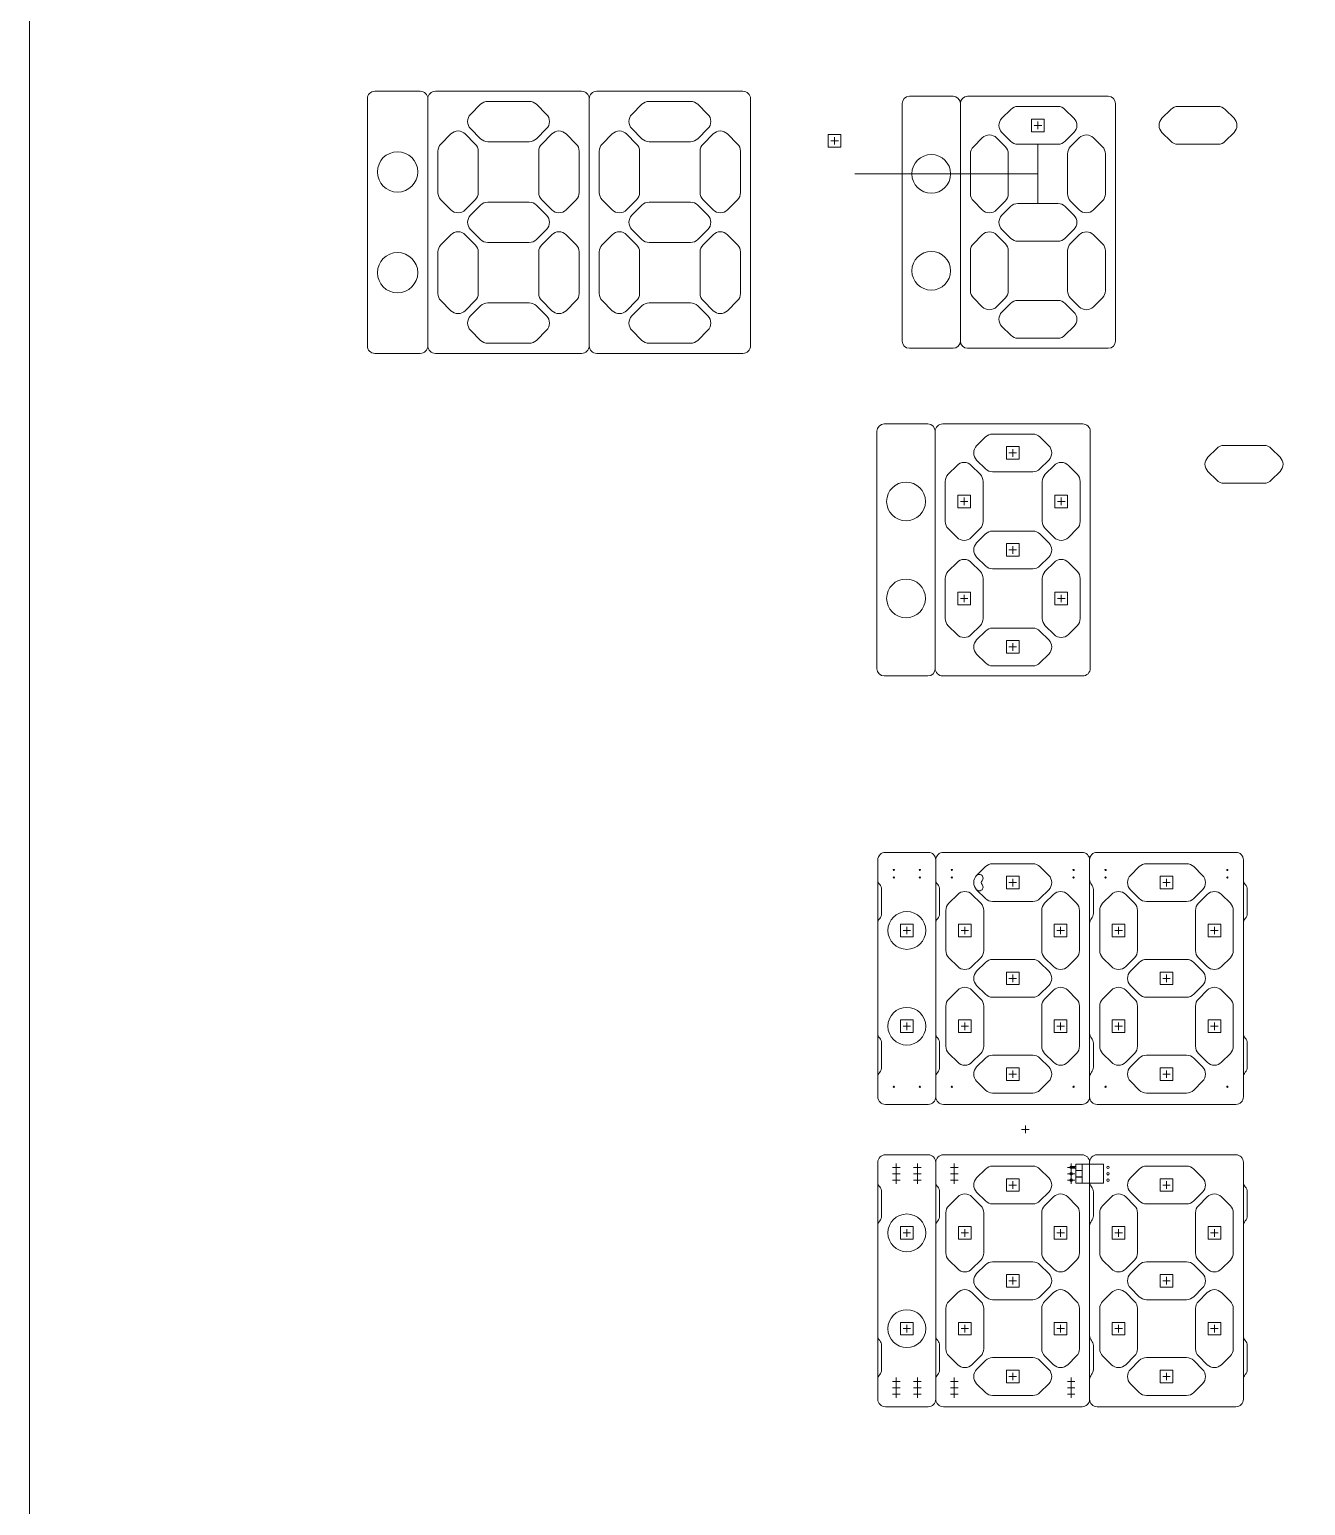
# Model space of a CAD drawing. Header units: millimetres. Extents: x 0 to 1765, y 0 to 2322.
# Drawn here: x 0 to 506, y 1151 to 1737 of the extents above; entities that cross this region are included whole.
import ezdxf

# ---------------------------------------------------------------- set-up
doc = ezdxf.new("R2010")
doc.units = ezdxf.units.MM
doc.header["$LTSCALE"] = 5
doc.layers.add('Line Med-Thin', color=6, linetype='Continuous', lineweight=13)
doc.layers.add('Line Thin - Blue', color=4, linetype='Continuous', lineweight=9)

msp = doc.modelspace()

# ---------------------------------------------------------------- linework, layer by layer
at = {"layer": 'Line Med-Thin'}
for p, q in [((137, 1712), (155, 1712)), ((161, 1712), (219, 1712)), ((225, 1712), (283, 1712)), ((134, 1709), (134, 1611)), ((158, 1709), (158, 1611)), ((222, 1709), (222, 1611)), ((286, 1709), (286, 1611)), ((346.15, 1707.12), (346.15, 1612.88)), ((349.04, 1710), (366.35, 1710)), ((369.23, 1707.12), (369.23, 1612.88)), ((372.12, 1710), (427.88, 1710)), ((430.77, 1707.12), (430.77, 1612.88)), ((398.5, 1698.46), (401.5, 1698.46)), ((400, 1699.96), (400, 1696.96)), ((319.36, 1693.82), (319.36, 1690.82)), ((317.86, 1692.32), (320.86, 1692.32)), ((400, 1691), (400, 1667.46)), ((400, 1679.23), (327.38, 1679.23)), ((137, 1608), (155, 1608)), ((161, 1608), (219, 1608)), ((225, 1608), (283, 1608)), ((349.04, 1610), (366.35, 1610)), ((372.12, 1610), (427.88, 1610)), ((336.15, 1577.12), (336.15, 1482.88)), ((339.04, 1580), (356.35, 1580)), ((359.23, 1577), (359.23, 1483)), ((362.23, 1580), (417.77, 1580)), ((420.77, 1577), (420.77, 1483)), ((390, 1570), (390, 1567)), ((388.5, 1568.5), (391.5, 1568.5)), ((369.25, 1549.25), (372.25, 1549.25)), ((370.75, 1550.75), (370.75, 1547.75)), ((407.75, 1549.25), (410.75, 1549.25)), ((409.25, 1550.75), (409.25, 1547.75)), ((388.5, 1530), (391.5, 1530)), ((390, 1531.5), (390, 1528.5)), ((370.75, 1509.25), (370.75, 1512.25)), ((409.25, 1509.25), (409.25, 1512.25)), ((369.25, 1510.75), (372.25, 1510.75)), ((407.75, 1510.75), (410.75, 1510.75)), ((388.5, 1491.5), (391.5, 1491.5)), ((390, 1490), (390, 1493)), ((339.04, 1480), (356.35, 1480)), ((362.23, 1480), (417.77, 1480)), ((336.5, 1407), (336.5, 1313)), ((339.5, 1410), (356.5, 1410)), ((359.5, 1407), (359.5, 1313)), ((362.5, 1410), (417.5, 1410)), ((420.5, 1407), (420.5, 1313)), ((420.5, 1407), (420.5, 1399.24)), ((423.5, 1410), (478.5, 1410)), ((481.5, 1407), (481.5, 1313)), ((388.5, 1398), (391.5, 1398)), ((390, 1399.5), (390, 1396.5)), ((449.5, 1398), (452.5, 1398)), ((451, 1399.5), (451, 1396.5)), ((349.5, 1379), (346.5, 1379)), ((348, 1380.5), (348, 1377.5)), ((372.5, 1379), (369.5, 1379)), ((371, 1380.5), (371, 1377.5)), ((407.5, 1379), (410.5, 1379)), ((409, 1380.5), (409, 1377.5)), ((433.5, 1379), (430.5, 1379)), ((432, 1380.5), (432, 1377.5)), ((468.5, 1379), (471.5, 1379)), ((470, 1380.5), (470, 1377.5)), ((388.5, 1360), (391.5, 1360)), ((390, 1361.5), (390, 1358.5)), ((449.5, 1360), (452.5, 1360)), ((451, 1361.5), (451, 1358.5)), ((348, 1342.5), (348, 1339.5)), ((371, 1339.5), (371, 1342.5)), ((409, 1339.5), (409, 1342.5)), ((432, 1339.5), (432, 1342.5)), ((470, 1339.5), (470, 1342.5)), ((349.5, 1341), (346.5, 1341)), ((372.5, 1341), (369.5, 1341)), ((407.5, 1341), (410.5, 1341)), ((433.5, 1341), (430.5, 1341)), ((468.5, 1341), (471.5, 1341)), ((388.5, 1322), (391.5, 1322)), ((390, 1320.5), (390, 1323.5)), ((449.5, 1322), (452.5, 1322)), ((451, 1320.5), (451, 1323.5)), ((339.5, 1310), (356.5, 1310)), ((362.5, 1310), (417.5, 1310)), ((423.5, 1310), (478.5, 1310)), ((395.03, 1301.56), (395.03, 1298.56)), ((396.53, 1300.06), (393.53, 1300.06)), ((339.5, 1290), (356.5, 1290)), ((362.5, 1290), (417.5, 1290)), ((423.5, 1290), (478.5, 1290)), ((336.5, 1287), (336.5, 1193)), ((342.3, 1285), (345.3, 1285)), ((343.8, 1286.5), (343.8, 1278.42)), ((353.7, 1285), (350.7, 1285)), ((352.2, 1286.5), (352.2, 1278.42)), ((359.5, 1287), (359.5, 1193)), ((365.3, 1285), (368.3, 1285)), ((366.8, 1286.5), (366.8, 1278.42)), ((414.7, 1285), (411.7, 1285)), ((413.2, 1286.5), (413.2, 1278.42)), ((420.5, 1287), (420.5, 1193)), ((420.5, 1287), (420.5, 1279.24)), ((481.5, 1287), (481.5, 1193)), ((342.3, 1282.46), (345.3, 1282.46)), ((342.3, 1279.92), (345.3, 1279.92)), ((353.7, 1282.46), (350.7, 1282.46)), ((353.7, 1279.92), (350.7, 1279.92)), ((365.3, 1282.46), (368.3, 1282.46)), ((365.3, 1279.92), (368.3, 1279.92)), ((388.5, 1278), (391.5, 1278)), ((390, 1279.5), (390, 1276.5)), ((414.7, 1282.46), (411.7, 1282.46)), ((414.7, 1279.92), (411.7, 1279.92)), ((449.5, 1278), (452.5, 1278)), ((451, 1279.5), (451, 1276.5)), ((348, 1260.5), (348, 1257.5)), ((371, 1260.5), (371, 1257.5)), ((409, 1260.5), (409, 1257.5)), ((432, 1260.5), (432, 1257.5)), ((470, 1260.5), (470, 1257.5)), ((349.5, 1259), (346.5, 1259)), ((372.5, 1259), (369.5, 1259)), ((407.5, 1259), (410.5, 1259)), ((433.5, 1259), (430.5, 1259)), ((468.5, 1259), (471.5, 1259)), ((388.5, 1240), (391.5, 1240)), ((390, 1241.5), (390, 1238.5)), ((449.5, 1240), (452.5, 1240)), ((451, 1241.5), (451, 1238.5)), ((349.5, 1221), (346.5, 1221)), ((348, 1222.5), (348, 1219.5)), ((372.5, 1221), (369.5, 1221)), ((371, 1219.5), (371, 1222.5)), ((407.5, 1221), (410.5, 1221)), ((409, 1219.5), (409, 1222.5)), ((433.5, 1221), (430.5, 1221)), ((432, 1219.5), (432, 1222.5)), ((468.5, 1221), (471.5, 1221)), ((470, 1219.5), (470, 1222.5)), ((343.8, 1193.5), (343.8, 1201.58)), ((352.2, 1193.5), (352.2, 1201.58)), ((366.8, 1193.5), (366.8, 1201.58)), ((388.5, 1202), (391.5, 1202)), ((390, 1200.5), (390, 1203.5)), ((413.2, 1193.5), (413.2, 1201.58)), ((449.5, 1202), (452.5, 1202)), ((451, 1200.5), (451, 1203.5)), ((342.3, 1200.08), (345.3, 1200.08)), ((342.3, 1197.54), (345.3, 1197.54)), ((342.3, 1195), (345.3, 1195)), ((353.7, 1200.08), (350.7, 1200.08)), ((353.7, 1197.54), (350.7, 1197.54)), ((353.7, 1195), (350.7, 1195)), ((365.3, 1200.08), (368.3, 1200.08)), ((365.3, 1197.54), (368.3, 1197.54)), ((365.3, 1195), (368.3, 1195)), ((414.7, 1200.08), (411.7, 1200.08)), ((414.7, 1197.54), (411.7, 1197.54)), ((414.7, 1195), (411.7, 1195)), ((339.5, 1190), (356.5, 1190)), ((362.5, 1190), (417.5, 1190)), ((423.5, 1190), (478.5, 1190))]:
    msp.add_line(p, q, dxfattribs=at)
for points in [[(205.07, 1702.83), (201.07, 1706.83, 0.198912), (198.24, 1708), (181.76, 1708, 0.198912), (178.93, 1706.83), (174.93, 1702.83, 0.414214), (174.93, 1697.17), (178.93, 1693.17, 0.198912), (181.76, 1692), (198.24, 1692, 0.198912), (201.07, 1693.17), (205.07, 1697.17, 0.414214)], [(238.93, 1702.83), (242.93, 1706.83, -0.198912), (245.76, 1708), (262.24, 1708, -0.198912), (265.07, 1706.83), (269.07, 1702.83, -0.414214), (269.07, 1697.17), (265.07, 1693.17, -0.198912), (262.24, 1692), (245.76, 1692, -0.198912), (242.93, 1693.17), (238.93, 1697.17, -0.414214)], [(414.28, 1701.29), (410.74, 1704.83, 0.198912), (407.91, 1706), (392.09, 1706, 0.198912), (389.26, 1704.83), (385.72, 1701.29, 0.414214), (385.72, 1695.63), (389.18, 1692.17, 0.198912), (392.01, 1691), (407.99, 1691, 0.198912), (410.82, 1692.17), (414.28, 1695.63, 0.414214)], [(477.79, 1701.29), (474.25, 1704.83, 0.198912), (471.42, 1706), (455.59, 1706, 0.198912), (452.76, 1704.83), (449.22, 1701.29, 0.414214), (449.22, 1695.63), (452.69, 1692.17, 0.198912), (455.51, 1691), (471.5, 1691, 0.198912), (474.32, 1692.17), (477.79, 1695.63, 0.414214)], [(167.17, 1664.93), (163.17, 1668.93, -0.198912), (162, 1671.76), (162, 1688.24, -0.198912), (163.17, 1691.07), (167.17, 1695.07, -0.414214), (172.83, 1695.07), (176.83, 1691.07, -0.198912), (178, 1688.24), (178, 1671.76, -0.198912), (176.83, 1668.93), (172.83, 1664.93, -0.414214)], [(212.83, 1695.07), (216.83, 1691.07, -0.198912), (218, 1688.24), (218, 1671.76, -0.198912), (216.83, 1668.93), (212.83, 1664.93, -0.414214), (207.17, 1664.93), (203.17, 1668.93, -0.198912), (202, 1671.76), (202, 1688.24, -0.198912), (203.17, 1691.07), (207.17, 1695.07, -0.414214)], [(231.17, 1695.07), (227.17, 1691.07, 0.198912), (226, 1688.24), (226, 1671.76, 0.198912), (227.17, 1668.93), (231.17, 1664.93, 0.414214), (236.83, 1664.93), (240.83, 1668.93, 0.198912), (242, 1671.76), (242, 1688.24, 0.198912), (240.83, 1691.07), (236.83, 1695.07, 0.414214)], [(276.83, 1664.93), (280.83, 1668.93, 0.198912), (282, 1671.76), (282, 1688.24, 0.198912), (280.83, 1691.07), (276.83, 1695.07, 0.414214), (271.17, 1695.07), (267.17, 1691.07, 0.198912), (266, 1688.24), (266, 1671.76, 0.198912), (267.17, 1668.93), (271.17, 1664.93, 0.414214)], [(377.94, 1693.51), (374.4, 1689.97, 0.198912), (373.23, 1687.14), (373.23, 1671.32, 0.198912), (374.4, 1668.49), (377.94, 1664.95, 0.414214), (383.6, 1664.95), (387.06, 1668.41, 0.198912), (388.23, 1671.24), (388.23, 1687.22, 0.198912), (387.06, 1690.05), (383.6, 1693.51, 0.414214)], [(422.06, 1693.51), (425.6, 1689.97, -0.198912), (426.77, 1687.14), (426.77, 1671.32, -0.198912), (425.6, 1668.49), (422.06, 1664.95, -0.414214), (416.4, 1664.95), (412.94, 1668.41, -0.198912), (411.77, 1671.24), (411.77, 1687.22, -0.198912), (412.94, 1690.05), (416.4, 1693.51, -0.414214)], [(174.93, 1657.17), (178.93, 1653.17, 0.198912), (181.76, 1652), (198.24, 1652, 0.198912), (201.07, 1653.17), (205.07, 1657.17, 0.414214), (205.07, 1662.83), (201.07, 1666.83, 0.198912), (198.24, 1668), (181.76, 1668, 0.198912), (178.93, 1666.83), (174.93, 1662.83, 0.414214)], [(269.07, 1657.17), (265.07, 1653.17, -0.198912), (262.24, 1652), (245.76, 1652, -0.198912), (242.93, 1653.17), (238.93, 1657.17, -0.414214), (238.93, 1662.83), (242.93, 1666.83, -0.198912), (245.76, 1668), (262.24, 1668, -0.198912), (265.07, 1666.83), (269.07, 1662.83, -0.414214)], [(414.28, 1657.17), (410.74, 1653.63, -0.198912), (407.91, 1652.46), (392.09, 1652.46, -0.198912), (389.26, 1653.63), (385.72, 1657.17, -0.414214), (385.72, 1662.83), (389.18, 1666.29, -0.198912), (392.01, 1667.46), (407.99, 1667.46, -0.198912), (410.82, 1666.29), (414.28, 1662.83, -0.414214)], [(167.17, 1655.07), (163.17, 1651.07, 0.198912), (162, 1648.24), (162, 1631.76, 0.198912), (163.17, 1628.93), (167.17, 1624.93, 0.414214), (172.83, 1624.93), (176.83, 1628.93, 0.198912), (178, 1631.76), (178, 1648.24, 0.198912), (176.83, 1651.07), (172.83, 1655.07, 0.414214)], [(212.83, 1624.93), (216.83, 1628.93, 0.198912), (218, 1631.76), (218, 1648.24, 0.198912), (216.83, 1651.07), (212.83, 1655.07, 0.414214), (207.17, 1655.07), (203.17, 1651.07, 0.198912), (202, 1648.24), (202, 1631.76, 0.198912), (203.17, 1628.93), (207.17, 1624.93, 0.414214)], [(231.17, 1624.93), (227.17, 1628.93, -0.198912), (226, 1631.76), (226, 1648.24, -0.198912), (227.17, 1651.07), (231.17, 1655.07, -0.414214), (236.83, 1655.07), (240.83, 1651.07, -0.198912), (242, 1648.24), (242, 1631.76, -0.198912), (240.83, 1628.93), (236.83, 1624.93, -0.414214)], [(276.83, 1655.07), (280.83, 1651.07, -0.198912), (282, 1648.24), (282, 1631.76, -0.198912), (280.83, 1628.93), (276.83, 1624.93, -0.414214), (271.17, 1624.93), (267.17, 1628.93, -0.198912), (266, 1631.76), (266, 1648.24, -0.198912), (267.17, 1651.07), (271.17, 1655.07, -0.414214)], [(377.94, 1626.49), (374.4, 1630.03, -0.198912), (373.23, 1632.86), (373.23, 1648.68, -0.198912), (374.4, 1651.51), (377.94, 1655.05, -0.414214), (383.6, 1655.05), (387.06, 1651.59, -0.198912), (388.23, 1648.76), (388.23, 1632.78, -0.198912), (387.06, 1629.95), (383.6, 1626.49, -0.414214)], [(422.06, 1626.49), (425.6, 1630.03, 0.198912), (426.77, 1632.86), (426.77, 1648.68, 0.198912), (425.6, 1651.51), (422.06, 1655.05, 0.414214), (416.4, 1655.05), (412.94, 1651.59, 0.198912), (411.77, 1648.76), (411.77, 1632.78, 0.198912), (412.94, 1629.95), (416.4, 1626.49, 0.414214)], [(414.28, 1618.71), (410.74, 1615.17, -0.198912), (407.91, 1614), (392.09, 1614, -0.198912), (389.26, 1615.17), (385.72, 1618.71, -0.414214), (385.72, 1624.37), (389.18, 1627.83, -0.198912), (392.01, 1629), (407.99, 1629, -0.198912), (410.82, 1627.83), (414.28, 1624.37, -0.414214)], [(205.07, 1617.17), (201.07, 1613.17, -0.198912), (198.24, 1612), (181.76, 1612, -0.198912), (178.93, 1613.17), (174.93, 1617.17, -0.414214), (174.93, 1622.83), (178.93, 1626.83, -0.198912), (181.76, 1628), (198.24, 1628, -0.198912), (201.07, 1626.83), (205.07, 1622.83, -0.414214)], [(238.93, 1617.17), (242.93, 1613.17, 0.198912), (245.76, 1612), (262.24, 1612, 0.198912), (265.07, 1613.17), (269.07, 1617.17, 0.414214), (269.07, 1622.83), (265.07, 1626.83, 0.198912), (262.24, 1628), (245.76, 1628, 0.198912), (242.93, 1626.83), (238.93, 1622.83, 0.414214)]]:
    msp.add_lwpolyline(points, format="xyb", close=True, dxfattribs=at)
for points in [[(397.5, 1695.96), (402.5, 1695.96), (402.5, 1700.96), (397.5, 1700.96)], [(316.86, 1689.82), (321.86, 1689.82), (321.86, 1694.82), (316.86, 1694.82)], [(387.5, 1566), (392.5, 1566), (392.5, 1571), (387.5, 1571)], [(368.25, 1546.75), (373.25, 1546.75), (373.25, 1551.75), (368.25, 1551.75)], [(406.75, 1546.75), (411.75, 1546.75), (411.75, 1551.75), (406.75, 1551.75)], [(387.5, 1527.5), (392.5, 1527.5), (392.5, 1532.5), (387.5, 1532.5)], [(368.25, 1513.25), (373.25, 1513.25), (373.25, 1508.25), (368.25, 1508.25)], [(406.75, 1513.25), (411.75, 1513.25), (411.75, 1508.25), (406.75, 1508.25)], [(387.5, 1494), (392.5, 1494), (392.5, 1489), (387.5, 1489)], [(387.5, 1395.5), (392.5, 1395.5), (392.5, 1400.5), (387.5, 1400.5)], [(448.5, 1395.5), (453.5, 1395.5), (453.5, 1400.5), (448.5, 1400.5)], [(350.5, 1376.5), (345.5, 1376.5), (345.5, 1381.5), (350.5, 1381.5)], [(373.5, 1376.5), (368.5, 1376.5), (368.5, 1381.5), (373.5, 1381.5)], [(406.5, 1376.5), (411.5, 1376.5), (411.5, 1381.5), (406.5, 1381.5)], [(434.5, 1376.5), (429.5, 1376.5), (429.5, 1381.5), (434.5, 1381.5)], [(467.5, 1376.5), (472.5, 1376.5), (472.5, 1381.5), (467.5, 1381.5)], [(387.5, 1357.5), (392.5, 1357.5), (392.5, 1362.5), (387.5, 1362.5)], [(448.5, 1357.5), (453.5, 1357.5), (453.5, 1362.5), (448.5, 1362.5)], [(350.5, 1338.5), (345.5, 1338.5), (345.5, 1343.5), (350.5, 1343.5)], [(373.5, 1343.5), (368.5, 1343.5), (368.5, 1338.5), (373.5, 1338.5)], [(406.5, 1343.5), (411.5, 1343.5), (411.5, 1338.5), (406.5, 1338.5)], [(434.5, 1343.5), (429.5, 1343.5), (429.5, 1338.5), (434.5, 1338.5)], [(467.5, 1343.5), (472.5, 1343.5), (472.5, 1338.5), (467.5, 1338.5)], [(387.5, 1324.5), (392.5, 1324.5), (392.5, 1319.5), (387.5, 1319.5)], [(448.5, 1324.5), (453.5, 1324.5), (453.5, 1319.5), (448.5, 1319.5)], [(387.5, 1275.5), (392.5, 1275.5), (392.5, 1280.5), (387.5, 1280.5)], [(448.5, 1275.5), (453.5, 1275.5), (453.5, 1280.5), (448.5, 1280.5)], [(350.5, 1256.5), (345.5, 1256.5), (345.5, 1261.5), (350.5, 1261.5)], [(373.5, 1256.5), (368.5, 1256.5), (368.5, 1261.5), (373.5, 1261.5)], [(406.5, 1256.5), (411.5, 1256.5), (411.5, 1261.5), (406.5, 1261.5)], [(434.5, 1256.5), (429.5, 1256.5), (429.5, 1261.5), (434.5, 1261.5)], [(467.5, 1256.5), (472.5, 1256.5), (472.5, 1261.5), (467.5, 1261.5)], [(387.5, 1237.5), (392.5, 1237.5), (392.5, 1242.5), (387.5, 1242.5)], [(448.5, 1237.5), (453.5, 1237.5), (453.5, 1242.5), (448.5, 1242.5)], [(350.5, 1218.5), (345.5, 1218.5), (345.5, 1223.5), (350.5, 1223.5)], [(373.5, 1223.5), (368.5, 1223.5), (368.5, 1218.5), (373.5, 1218.5)], [(406.5, 1223.5), (411.5, 1223.5), (411.5, 1218.5), (406.5, 1218.5)], [(434.5, 1223.5), (429.5, 1223.5), (429.5, 1218.5), (434.5, 1218.5)], [(467.5, 1223.5), (472.5, 1223.5), (472.5, 1218.5), (467.5, 1218.5)], [(387.5, 1204.5), (392.5, 1204.5), (392.5, 1199.5), (387.5, 1199.5)], [(448.5, 1204.5), (453.5, 1204.5), (453.5, 1199.5), (448.5, 1199.5)]]:
    msp.add_lwpolyline(points, close=True, dxfattribs=at)
for centre, radius in [((146, 1680), 8), ((357.69, 1679.23), 7.69), ((146, 1640), 8), ((357.69, 1640.77), 7.69), ((347.69, 1549.23), 7.69), ((347.69, 1510.77), 7.69)]:
    msp.add_circle(centre, radius, dxfattribs=at)
for centre, radius, start, end in [((137, 1709), 3, 90, 180), ((155, 1709), 3, 0, 90), ((161, 1709), 3, 90, 180), ((219, 1709), 3, 0, 90), ((225, 1709), 3, 90, 180), ((283, 1709), 3, 0, 90), ((349.04, 1707.12), 2.88, 90, 180), ((366.35, 1707.12), 2.88, 0, 90), ((372.12, 1707.12), 2.88, 90, 180), ((427.88, 1707.12), 2.88, 0, 90), ((137, 1611), 3, 180, 270), ((155, 1611), 3, 270, 0), ((161, 1611), 3, 180, 270), ((219, 1611), 3, 270, 0), ((225, 1611), 3, 180, 270), ((283, 1611), 3, 270, 0), ((349.04, 1612.88), 2.88, 180, 270), ((366.35, 1612.88), 2.88, 270, 0), ((372.12, 1612.88), 2.88, 180, 270), ((427.88, 1612.88), 2.88, 270, 0), ((339.04, 1577.12), 2.88, 90, 180), ((356.35, 1577.12), 2.88, 0, 90), ((362.23, 1577), 3, 90, 180), ((417.77, 1577), 3, 0, 90), ((339.04, 1482.88), 2.88, 180, 270), ((356.35, 1482.88), 2.88, 270, 0), ((362.23, 1483), 3, 180, 270), ((417.77, 1483), 3, 270, 0), ((339.5, 1407), 3, 90, 180), ((356.5, 1407), 3, 0, 90), ((362.5, 1407), 3, 90, 180), ((417.5, 1407), 3, 0, 90), ((423.5, 1407), 3, 90, 180), ((478.5, 1407), 3, 0, 90), ((339.5, 1313), 3, 180, 270), ((356.5, 1313), 3, 270, 0), ((362.5, 1313), 3, 180, 270), ((417.5, 1313), 3, 270, 0), ((423.5, 1313), 3, 180, 270), ((478.5, 1313), 3, 270, 0), ((339.5, 1287), 3, 90, 180), ((356.5, 1287), 3, 0, 90), ((362.5, 1287), 3, 90, 180), ((417.5, 1287), 3, 0, 90), ((423.5, 1287), 3, 90, 180), ((478.5, 1287), 3, 0, 90), ((339.5, 1193), 3, 180, 270), ((356.5, 1193), 3, 270, 0), ((362.5, 1193), 3, 180, 270), ((417.5, 1193), 3, 270, 0), ((423.5, 1193), 3, 180, 270), ((478.5, 1193), 3, 270, 0)]:
    msp.add_arc(centre, radius, start, end, dxfattribs=at)
at = {"layer": 'Line Thin - Blue'}
for p, q in [((338, 1395.27), (338, 1385.73)), ((361, 1395.27), (361, 1385.73)), ((422, 1395.27), (422, 1385.73)), ((483, 1395.27), (483, 1385.73)), ((338, 1324.73), (338, 1334.27)), ((361, 1324.73), (361, 1334.27)), ((422, 1324.73), (422, 1334.27)), ((483, 1324.73), (483, 1334.27)), ((413, 1285.32), (415, 1285.32)), ((413, 1284.67), (415, 1284.67)), ((338, 1275.27), (338, 1265.73)), ((361, 1275.27), (361, 1265.73)), ((422, 1275.27), (422, 1265.73)), ((483, 1275.27), (483, 1265.73)), ((338, 1204.73), (338, 1214.27)), ((361, 1204.73), (361, 1214.27)), ((422, 1204.73), (422, 1214.27)), ((483, 1204.73), (483, 1214.27))]:
    msp.add_line(p, q, dxfattribs=at)
for points in [[(0, 0), (1764.91, 0), (1764.91, 2322.18), (0, 2322.18)], [(415, 1283.75), (417.5, 1283.75), (417.5, 1286.25), (415, 1286.25)], [(415, 1281.21), (417.5, 1281.21), (417.5, 1283.71), (415, 1283.71)], [(417.5, 1278.67), (426, 1278.67), (426, 1286.25), (417.5, 1286.25)], [(415, 1278.67), (417.5, 1278.67), (417.5, 1281.17), (415, 1281.17)]]:
    msp.add_lwpolyline(points, close=True, dxfattribs=at)
for points in [[(404.3, 1571.33), (400.8, 1574.83, 0.198912), (397.97, 1576), (382.03, 1576, 0.198912), (379.2, 1574.83), (375.7, 1571.33, 0.414214), (375.7, 1565.67), (379.2, 1562.17, 0.198912), (382.03, 1561), (397.97, 1561, 0.198912), (400.8, 1562.17), (404.3, 1565.67, 0.414214)], [(496.05, 1566.81), (492.55, 1570.31, 0.198912), (489.72, 1571.48), (473.78, 1571.48, 0.198912), (470.95, 1570.31), (467.45, 1566.81, 0.414214), (467.45, 1561.15), (470.95, 1557.65, 0.198912), (473.78, 1556.48), (489.72, 1556.48, 0.198912), (492.55, 1557.65), (496.05, 1561.15, 0.414214)], [(367.92, 1563.55), (364.42, 1560.05, 0.198912), (363.25, 1557.22), (363.25, 1541.28, 0.198912), (364.42, 1538.45), (367.92, 1534.95, 0.414214), (373.58, 1534.95), (377.08, 1538.45, 0.198912), (378.25, 1541.28), (378.25, 1557.22, 0.198912), (377.08, 1560.05), (373.58, 1563.55, 0.414214)], [(412.08, 1563.55), (415.58, 1560.05, -0.198912), (416.75, 1557.22), (416.75, 1541.28, -0.198912), (415.58, 1538.45), (412.08, 1534.95, -0.414214), (406.42, 1534.95), (402.92, 1538.45, -0.198912), (401.75, 1541.28), (401.75, 1557.22, -0.198912), (402.92, 1560.05), (406.42, 1563.55, -0.414214)], [(404.3, 1527.17), (400.8, 1523.67, -0.198912), (397.97, 1522.5), (382.03, 1522.5, -0.198912), (379.2, 1523.67), (375.7, 1527.17, -0.414214), (375.7, 1532.83), (379.2, 1536.33, -0.198912), (382.03, 1537.5), (397.97, 1537.5, -0.198912), (400.8, 1536.33), (404.3, 1532.83, -0.414214)], [(367.92, 1496.45), (364.42, 1499.95, -0.198912), (363.25, 1502.78), (363.25, 1518.72, -0.198912), (364.42, 1521.55), (367.92, 1525.05, -0.414214), (373.58, 1525.05), (377.08, 1521.55, -0.198912), (378.25, 1518.72), (378.25, 1502.78, -0.198912), (377.08, 1499.95), (373.58, 1496.45, -0.414214)], [(412.08, 1496.45), (415.58, 1499.95, 0.198912), (416.75, 1502.78), (416.75, 1518.72, 0.198912), (415.58, 1521.55), (412.08, 1525.05, 0.414214), (406.42, 1525.05), (402.92, 1521.55, 0.198912), (401.75, 1518.72), (401.75, 1502.78, 0.198912), (402.92, 1499.95), (406.42, 1496.45, 0.414214)], [(404.3, 1488.67), (400.8, 1485.17, -0.198912), (397.97, 1484), (382.03, 1484, -0.198912), (379.2, 1485.17), (375.7, 1488.67, -0.414214), (375.7, 1494.33), (379.2, 1497.83, -0.198912), (382.03, 1499), (397.97, 1499, -0.198912), (400.8, 1497.83), (404.3, 1494.33, -0.414214)], [(404.3, 1400.83), (400.8, 1404.33, 0.198912), (397.97, 1405.5), (382.03, 1405.5, 0.198912), (379.2, 1404.33), (375.7, 1400.83, 0.414214), (375.7, 1395.17), (379.2, 1391.67, 0.198912), (382.03, 1390.5), (397.97, 1390.5, 0.198912), (400.8, 1391.67), (404.3, 1395.17, 0.414214)], [(465.3, 1400.83), (461.8, 1404.33, 0.198912), (458.97, 1405.5), (443.03, 1405.5, 0.198912), (440.2, 1404.33), (436.7, 1400.83, 0.414214), (436.7, 1395.17), (440.2, 1391.67, 0.198912), (443.03, 1390.5), (458.97, 1390.5, 0.198912), (461.8, 1391.67), (465.3, 1395.17, 0.414214)], [(368.17, 1393.3), (364.67, 1389.8, 0.198912), (363.5, 1386.97), (363.5, 1371.03, 0.198912), (364.67, 1368.2), (368.17, 1364.7, 0.414214), (373.83, 1364.7), (377.33, 1368.2, 0.198912), (378.5, 1371.03), (378.5, 1386.97, 0.198912), (377.33, 1389.8), (373.83, 1393.3, 0.414214)], [(411.83, 1393.3), (415.33, 1389.8, -0.198912), (416.5, 1386.97), (416.5, 1371.03, -0.198912), (415.33, 1368.2), (411.83, 1364.7, -0.414214), (406.17, 1364.7), (402.67, 1368.2, -0.198912), (401.5, 1371.03), (401.5, 1386.97, -0.198912), (402.67, 1389.8), (406.17, 1393.3, -0.414214)], [(429.17, 1393.3), (425.67, 1389.8, 0.198912), (424.5, 1386.97), (424.5, 1371.03, 0.198912), (425.67, 1368.2), (429.17, 1364.7, 0.414214), (434.83, 1364.7), (438.33, 1368.2, 0.198912), (439.5, 1371.03), (439.5, 1386.97, 0.198912), (438.33, 1389.8), (434.83, 1393.3, 0.414214)], [(472.83, 1393.3), (476.33, 1389.8, -0.198912), (477.5, 1386.97), (477.5, 1371.03, -0.198912), (476.33, 1368.2), (472.83, 1364.7, -0.414214), (467.17, 1364.7), (463.67, 1368.2, -0.198912), (462.5, 1371.03), (462.5, 1386.97, -0.198912), (463.67, 1389.8), (467.17, 1393.3, -0.414214)], [(404.3, 1357.17), (400.8, 1353.67, -0.198912), (397.97, 1352.5), (382.03, 1352.5, -0.198912), (379.2, 1353.67), (375.7, 1357.17, -0.414214), (375.7, 1362.83), (379.2, 1366.33, -0.198912), (382.03, 1367.5), (397.97, 1367.5, -0.198912), (400.8, 1366.33), (404.3, 1362.83, -0.414214)], [(465.3, 1357.17), (461.8, 1353.67, -0.198912), (458.97, 1352.5), (443.03, 1352.5, -0.198912), (440.2, 1353.67), (436.7, 1357.17, -0.414214), (436.7, 1362.83), (440.2, 1366.33, -0.198912), (443.03, 1367.5), (458.97, 1367.5, -0.198912), (461.8, 1366.33), (465.3, 1362.83, -0.414214)], [(368.17, 1326.7), (364.67, 1330.2, -0.198912), (363.5, 1333.03), (363.5, 1348.97, -0.198912), (364.67, 1351.8), (368.17, 1355.3, -0.414214), (373.83, 1355.3), (377.33, 1351.8, -0.198912), (378.5, 1348.97), (378.5, 1333.03, -0.198912), (377.33, 1330.2), (373.83, 1326.7, -0.414214)], [(411.83, 1326.7), (415.33, 1330.2, 0.198912), (416.5, 1333.03), (416.5, 1348.97, 0.198912), (415.33, 1351.8), (411.83, 1355.3, 0.414214), (406.17, 1355.3), (402.67, 1351.8, 0.198912), (401.5, 1348.97), (401.5, 1333.03, 0.198912), (402.67, 1330.2), (406.17, 1326.7, 0.414214)], [(429.17, 1326.7), (425.67, 1330.2, -0.198912), (424.5, 1333.03), (424.5, 1348.97, -0.198912), (425.67, 1351.8), (429.17, 1355.3, -0.414214), (434.83, 1355.3), (438.33, 1351.8, -0.198912), (439.5, 1348.97), (439.5, 1333.03, -0.198912), (438.33, 1330.2), (434.83, 1326.7, -0.414214)], [(472.83, 1326.7), (476.33, 1330.2, 0.198912), (477.5, 1333.03), (477.5, 1348.97, 0.198912), (476.33, 1351.8), (472.83, 1355.3, 0.414214), (467.17, 1355.3), (463.67, 1351.8, 0.198912), (462.5, 1348.97), (462.5, 1333.03, 0.198912), (463.67, 1330.2), (467.17, 1326.7, 0.414214)], [(404.3, 1319.17), (400.8, 1315.67, -0.198912), (397.97, 1314.5), (382.03, 1314.5, -0.198912), (379.2, 1315.67), (375.7, 1319.17, -0.414214), (375.7, 1324.83), (379.2, 1328.33, -0.198912), (382.03, 1329.5), (397.97, 1329.5, -0.198912), (400.8, 1328.33), (404.3, 1324.83, -0.414214)], [(465.3, 1319.17), (461.8, 1315.67, -0.198912), (458.97, 1314.5), (443.03, 1314.5, -0.198912), (440.2, 1315.67), (436.7, 1319.17, -0.414214), (436.7, 1324.83), (440.2, 1328.33, -0.198912), (443.03, 1329.5), (458.97, 1329.5, -0.198912), (461.8, 1328.33), (465.3, 1324.83, -0.414214)], [(404.3, 1280.83), (400.8, 1284.33, 0.198912), (397.97, 1285.5), (382.03, 1285.5, 0.198912), (379.2, 1284.33), (375.7, 1280.83, 0.414214), (375.7, 1275.17), (379.2, 1271.67, 0.198912), (382.03, 1270.5), (397.97, 1270.5, 0.198912), (400.8, 1271.67), (404.3, 1275.17, 0.414214)], [(465.3, 1280.83), (461.8, 1284.33, 0.198912), (458.97, 1285.5), (443.03, 1285.5, 0.198912), (440.2, 1284.33), (436.7, 1280.83, 0.414214), (436.7, 1275.17), (440.2, 1271.67, 0.198912), (443.03, 1270.5), (458.97, 1270.5, 0.198912), (461.8, 1271.67), (465.3, 1275.17, 0.414214)], [(368.17, 1273.3), (364.67, 1269.8, 0.198912), (363.5, 1266.97), (363.5, 1251.03, 0.198912), (364.67, 1248.2), (368.17, 1244.7, 0.414214), (373.83, 1244.7), (377.33, 1248.2, 0.198912), (378.5, 1251.03), (378.5, 1266.97, 0.198912), (377.33, 1269.8), (373.83, 1273.3, 0.414214)], [(411.83, 1273.3), (415.33, 1269.8, -0.198912), (416.5, 1266.97), (416.5, 1251.03, -0.198912), (415.33, 1248.2), (411.83, 1244.7, -0.414214), (406.17, 1244.7), (402.67, 1248.2, -0.198912), (401.5, 1251.03), (401.5, 1266.97, -0.198912), (402.67, 1269.8), (406.17, 1273.3, -0.414214)], [(429.17, 1273.3), (425.67, 1269.8, 0.198912), (424.5, 1266.97), (424.5, 1251.03, 0.198912), (425.67, 1248.2), (429.17, 1244.7, 0.414214), (434.83, 1244.7), (438.33, 1248.2, 0.198912), (439.5, 1251.03), (439.5, 1266.97, 0.198912), (438.33, 1269.8), (434.83, 1273.3, 0.414214)], [(472.83, 1273.3), (476.33, 1269.8, -0.198912), (477.5, 1266.97), (477.5, 1251.03, -0.198912), (476.33, 1248.2), (472.83, 1244.7, -0.414214), (467.17, 1244.7), (463.67, 1248.2, -0.198912), (462.5, 1251.03), (462.5, 1266.97, -0.198912), (463.67, 1269.8), (467.17, 1273.3, -0.414214)], [(404.3, 1237.17), (400.8, 1233.67, -0.198912), (397.97, 1232.5), (382.03, 1232.5, -0.198912), (379.2, 1233.67), (375.7, 1237.17, -0.414214), (375.7, 1242.83), (379.2, 1246.33, -0.198912), (382.03, 1247.5), (397.97, 1247.5, -0.198912), (400.8, 1246.33), (404.3, 1242.83, -0.414214)], [(465.3, 1237.17), (461.8, 1233.67, -0.198912), (458.97, 1232.5), (443.03, 1232.5, -0.198912), (440.2, 1233.67), (436.7, 1237.17, -0.414214), (436.7, 1242.83), (440.2, 1246.33, -0.198912), (443.03, 1247.5), (458.97, 1247.5, -0.198912), (461.8, 1246.33), (465.3, 1242.83, -0.414214)], [(368.17, 1206.7), (364.67, 1210.2, -0.198912), (363.5, 1213.03), (363.5, 1228.97, -0.198912), (364.67, 1231.8), (368.17, 1235.3, -0.414214), (373.83, 1235.3), (377.33, 1231.8, -0.198912), (378.5, 1228.97), (378.5, 1213.03, -0.198912), (377.33, 1210.2), (373.83, 1206.7, -0.414214)], [(411.83, 1206.7), (415.33, 1210.2, 0.198912), (416.5, 1213.03), (416.5, 1228.97, 0.198912), (415.33, 1231.8), (411.83, 1235.3, 0.414214), (406.17, 1235.3), (402.67, 1231.8, 0.198912), (401.5, 1228.97), (401.5, 1213.03, 0.198912), (402.67, 1210.2), (406.17, 1206.7, 0.414214)], [(429.17, 1206.7), (425.67, 1210.2, -0.198912), (424.5, 1213.03), (424.5, 1228.97, -0.198912), (425.67, 1231.8), (429.17, 1235.3, -0.414214), (434.83, 1235.3), (438.33, 1231.8, -0.198912), (439.5, 1228.97), (439.5, 1213.03, -0.198912), (438.33, 1210.2), (434.83, 1206.7, -0.414214)], [(472.83, 1206.7), (476.33, 1210.2, 0.198912), (477.5, 1213.03), (477.5, 1228.97, 0.198912), (476.33, 1231.8), (472.83, 1235.3, 0.414214), (467.17, 1235.3), (463.67, 1231.8, 0.198912), (462.5, 1228.97), (462.5, 1213.03, 0.198912), (463.67, 1210.2), (467.17, 1206.7, 0.414214)], [(404.3, 1199.17), (400.8, 1195.67, -0.198912), (397.97, 1194.5), (382.03, 1194.5, -0.198912), (379.2, 1195.67), (375.7, 1199.17, -0.414214), (375.7, 1204.83), (379.2, 1208.33, -0.198912), (382.03, 1209.5), (397.97, 1209.5, -0.198912), (400.8, 1208.33), (404.3, 1204.83, -0.414214)], [(465.3, 1199.17), (461.8, 1195.67, -0.198912), (458.97, 1194.5), (443.03, 1194.5, -0.198912), (440.2, 1195.67), (436.7, 1199.17, -0.414214), (436.7, 1204.83), (440.2, 1208.33, -0.198912), (443.03, 1209.5), (458.97, 1209.5, -0.198912), (461.8, 1208.33), (465.3, 1204.83, -0.414214)]]:
    msp.add_lwpolyline(points, format="xyb", close=True, dxfattribs=at)
msp.add_lwpolyline([(377.82, 1398.71), (377.82, 1398.71, 0.414214), (377.82, 1397.29)], format="xyb", dxfattribs=at)
for centre, radius in [((342.85, 1403), 0.25), ((342.85, 1400), 0.25), ((353.15, 1403), 0.25), ((353.15, 1400), 0.25), ((365.85, 1403), 0.25), ((365.85, 1400), 0.25), ((414.15, 1403), 0.25), ((414.15, 1400), 0.25), ((426.85, 1403), 0.25), ((426.85, 1400), 0.25), ((475.15, 1403), 0.25), ((475.15, 1400), 0.25), ((348, 1379), 7.5), ((348, 1341), 7.5), ((342.85, 1317), 0.25), ((353.15, 1317), 0.25), ((365.85, 1317), 0.25), ((414.15, 1317), 0.25), ((426.85, 1317), 0.25), ((475.15, 1317), 0.25), ((413.2, 1285), 0.5), ((413.2, 1282.46), 0.5), ((427.8, 1285), 0.5), ((427.8, 1282.46), 0.5), ((413.2, 1279.92), 0.5), ((427.8, 1279.92), 0.5), ((348, 1259), 7.5), ((348, 1221), 7.5)]:
    msp.add_circle(centre, radius, dxfattribs=at)
for centre, radius, start, end in [((376.76, 1399.77), 1.5, 314.99817, 135.00345), ((339.5, 1399.24), 3, 180, 221.40962), ((335, 1395.27), 3, 0, 41.40962), ((362.5, 1399.24), 3, 180, 221.40962), ((358, 1395.27), 3, 0, 41.40962), ((376.76, 1396.23), 1.5, 224.9973, 45.00149), ((423.5, 1399.24), 3, 180, 221.40962), ((419, 1395.27), 3, 0, 41.40962), ((484.5, 1399.24), 3, 180, 221.40962), ((480, 1395.27), 3, 0, 41.40962), ((339.5, 1381.76), 3, 138.59038, 180), ((335, 1385.73), 3, 318.59038, 0), ((362.5, 1381.76), 3, 138.59038, 180), ((358, 1385.73), 3, 318.59038, 0), ((423.5, 1381.76), 3, 138.59038, 180), ((419, 1385.73), 3, 318.59038, 0), ((484.5, 1381.76), 3, 138.59038, 180), ((480, 1385.73), 3, 318.59038, 0), ((339.5, 1338.24), 3, 180, 221.40962), ((335, 1334.27), 3, 0, 41.40962), ((362.5, 1338.24), 3, 180, 221.40962), ((358, 1334.27), 3, 0, 41.40962), ((423.5, 1338.24), 3, 180, 221.40962), ((419, 1334.27), 3, 0, 41.40962), ((484.5, 1338.24), 3, 180, 221.40962), ((480, 1334.27), 3, 0, 41.40962), ((335, 1324.73), 3, 318.59038, 0), ((358, 1324.73), 3, 318.59038, 0), ((419, 1324.73), 3, 318.59038, 0), ((480, 1324.73), 3, 318.59038, 0), ((339.5, 1320.76), 3, 138.59038, 180), ((362.5, 1320.76), 3, 138.59038, 180), ((423.5, 1320.76), 3, 138.59038, 180), ((484.5, 1320.76), 3, 138.59038, 180), ((339.5, 1279.24), 3, 180, 221.40962), ((335, 1275.27), 3, 0, 41.40962), ((362.5, 1279.24), 3, 180, 221.40962), ((358, 1275.27), 3, 0, 41.40962), ((423.5, 1279.24), 3, 180, 221.40962), ((419, 1275.27), 3, 0, 41.40962), ((484.5, 1279.24), 3, 180, 221.40962), ((480, 1275.27), 3, 0, 41.40962), ((335, 1265.73), 3, 318.59038, 0), ((358, 1265.73), 3, 318.59038, 0), ((419, 1265.73), 3, 318.59038, 0), ((480, 1265.73), 3, 318.59038, 0), ((339.5, 1261.76), 3, 138.59038, 180), ((362.5, 1261.76), 3, 138.59038, 180), ((423.5, 1261.76), 3, 138.59038, 180), ((484.5, 1261.76), 3, 138.59038, 180), ((339.5, 1218.24), 3, 180, 221.40962), ((362.5, 1218.24), 3, 180, 221.40962), ((423.5, 1218.24), 3, 180, 221.40962), ((484.5, 1218.24), 3, 180, 221.40962), ((335, 1214.27), 3, 0, 41.40962), ((358, 1214.27), 3, 0, 41.40962), ((419, 1214.27), 3, 0, 41.40962), ((480, 1214.27), 3, 0, 41.40962), ((339.5, 1200.76), 3, 138.59038, 180), ((335, 1204.73), 3, 318.59038, 0), ((362.5, 1200.76), 3, 138.59038, 180), ((358, 1204.73), 3, 318.59038, 0), ((423.5, 1200.76), 3, 138.59038, 180), ((419, 1204.73), 3, 318.59038, 0), ((484.5, 1200.76), 3, 138.59038, 180), ((480, 1204.73), 3, 318.59038, 0)]:
    msp.add_arc(centre, radius, start, end, dxfattribs=at)

doc.saveas('drawing.dxf')
